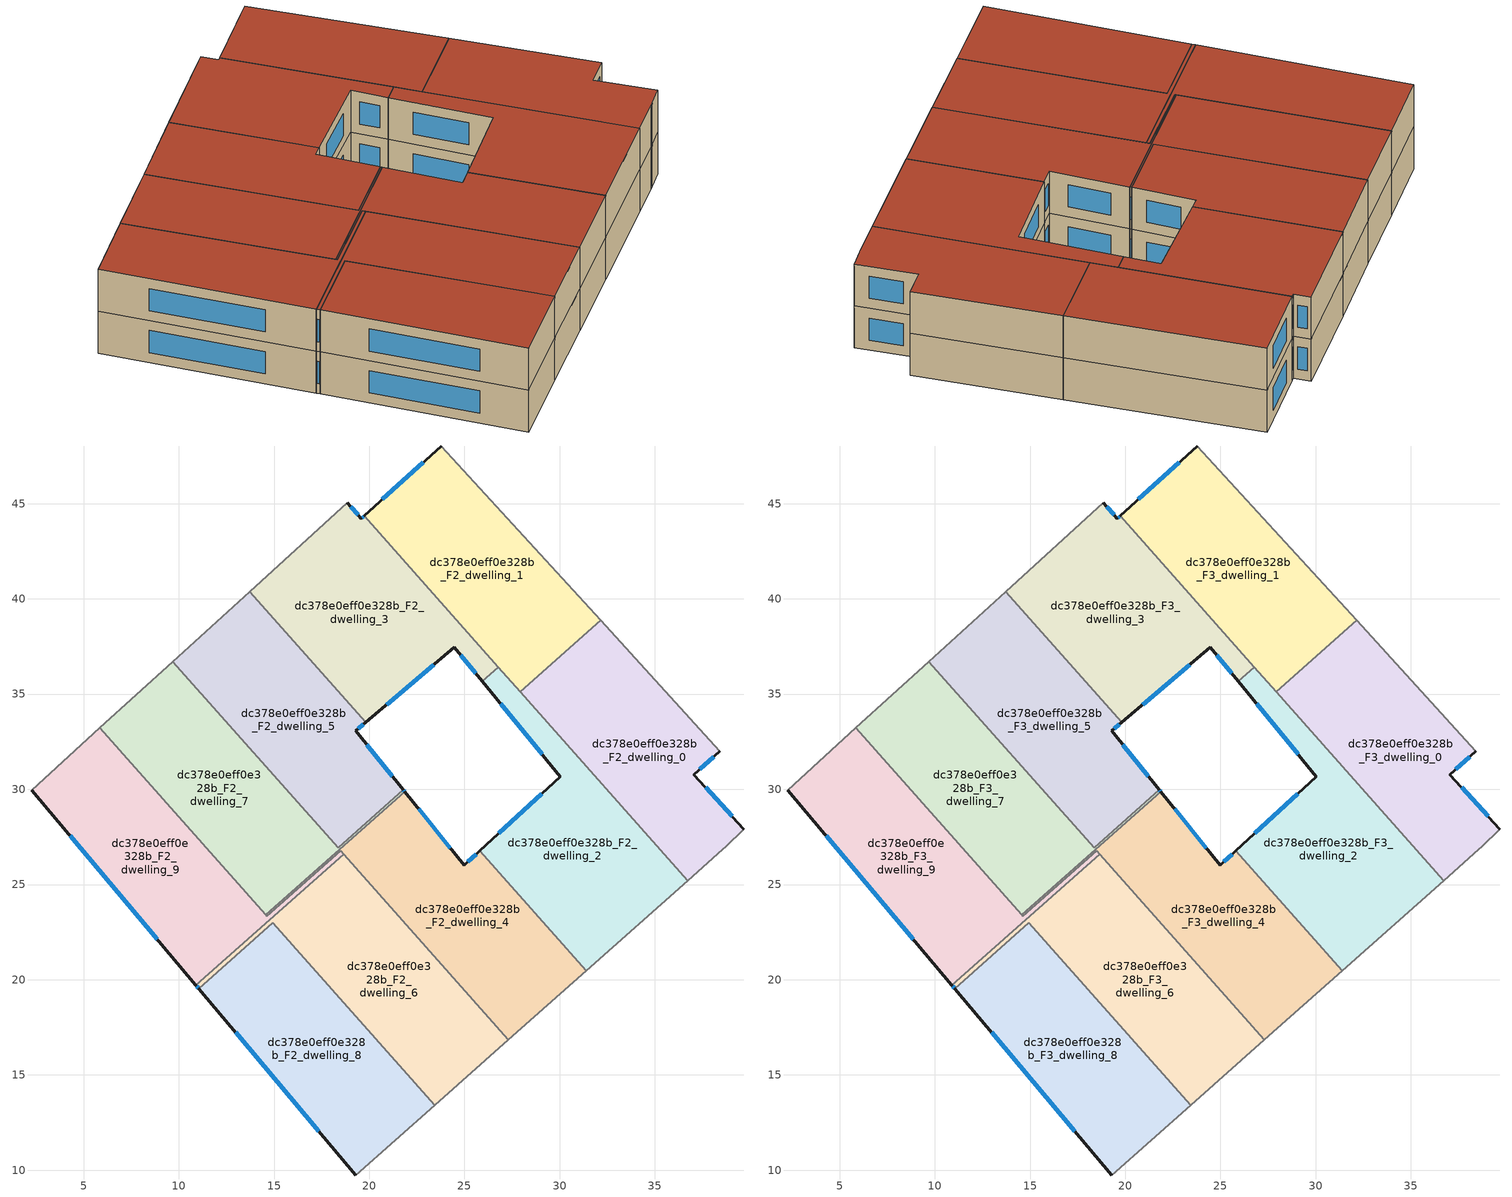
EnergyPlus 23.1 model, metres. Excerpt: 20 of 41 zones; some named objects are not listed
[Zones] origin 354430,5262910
dc378e0eff0e328b_F2_dwelling_0
 floor to dc378e0eff0e328b_F1_dwelling_0 (EU_floor_Construction): 38.4,32.01 37.04,30.78 39.68,27.9 38.73,26.99 38.57,26.84 36.73,25.21 27.93,35.13 32.15,38.87 z6
 wall outside (EU_wall_Construction): 39.68,27.9 37.04,30.78 38.4,32.01 z6:9
 wall adiabatic (EU_wall_Construction): 36.73,25.21 38.57,26.84 38.73,26.99 39.68,27.9 / 38.4,32.01 32.15,38.87 z6:9
 wall to dc378e0eff0e328b_F2_dwelling_1 (EU_wall_Construction): 32.15,38.87 27.93,35.13 z6:9
 wall to dc378e0eff0e328b_F2_dwelling_2 (EU_wall_Construction): 27.93,35.13 36.73,25.21 z6:9
 window (EU_Window_Construction): 37.36,31.06 38.08,31.72 / 39.06,28.57 37.66,30.1 z6.7:8.3
dc378e0eff0e328b_F2_dwelling_1
 floor to dc378e0eff0e328b_F1_dwelling_1 (EU_floor_Construction): 23.78,48.03 32.15,38.87 27.93,35.13 19.74,44.36 z6
 wall outside (EU_wall_Construction): 23.78,48.03 19.74,44.36 z6:9
 wall adiabatic (EU_wall_Construction): 32.15,38.87 23.78,48.03 z6:9
 wall to dc378e0eff0e328b_F2_dwelling_3 (EU_wall_Construction): 19.74,44.36 26.78,36.42 z6:9
 wall to dc378e0eff0e328b_F2_dwelling_2 (EU_wall_Construction): 26.79,36.42 27.93,35.13 z6:9
 window (EU_Window_Construction): 22.83,47.17 20.69,45.22 z6.7:8.3
dc378e0eff0e328b_F2_dwelling_2
 floor to dc378e0eff0e328b_F1_dwelling_2 (EU_floor_Construction): 30.04,30.67 25.94,35.67 26.78,36.42 36.73,25.21 31.39,20.47 25.81,26.76 z6
 wall outside (EU_wall_Construction): 25.94,35.67 30.04,30.67 25.81,26.76 z6:9
 wall to dc378e0eff0e328b_F2_dwelling_4 (EU_wall_Construction): 25.81,26.76 31.39,20.47 z6:9
 wall to dc378e0eff0e328b_F2_dwelling_3 (EU_wall_Construction): 26.78,36.42 25.94,35.67 z6:9
 wall adiabatic (EU_wall_Construction): 31.39,20.47 36.73,25.21 z6:9
 window (EU_Window_Construction): 29.05,29.75 26.81,27.68 / 26.9,34.5 29.08,31.85 z6.7:8.3
dc378e0eff0e328b_F2_dwelling_3
 floor to dc378e0eff0e328b_F1_dwelling_3 (EU_floor_Construction): 19.74,44.36 26.78,36.42 25.94,35.67 24.47,37.47 19.82,33.52 13.73,40.38 18.85,45.04 19.59,44.22 z6
 wall outside (EU_wall_Construction): 19.74,44.36 19.59,44.22 18.85,45.04 / 19.82,33.52 24.47,37.47 25.94,35.67 z6:9
 wall to dc378e0eff0e328b_F2_dwelling_5 (EU_wall_Construction): 13.73,40.38 19.82,33.52 z6:9
 wall adiabatic (EU_wall_Construction): 18.85,45.04 13.73,40.38 z6:9
 window (EU_Window_Construction): 19.41,44.41 19.02,44.85 / 19.71,44.33 19.63,44.25 / 24.81,37.05 25.6,36.1 / 20.91,34.45 23.38,36.54 z6.7:8.3
dc378e0eff0e328b_F2_dwelling_4
 floor to dc378e0eff0e328b_F1_dwelling_4 (EU_floor_Construction): 25.81,26.76 31.39,20.47 27.3,16.84 18.5,26.76 14.63,23.33 14.57,23.4 21.87,29.88 24.99,26 z6
 wall outside (EU_wall_Construction): 25.81,26.76 24.99,26 21.87,29.88 z6:9
 wall adiabatic (EU_wall_Construction): 27.3,16.84 31.39,20.47 z6:9
 wall to dc378e0eff0e328b_F2_dwelling_9 (EU_wall_Construction): 14.57,23.4 14.63,23.33 18.5,26.76 18.65,26.59 z6:9
 wall to dc378e0eff0e328b_F2_dwelling_7 (EU_wall_Construction): 21.87,29.88 14.57,23.4 z6:9
 wall to dc378e0eff0e328b_F2_dwelling_6 (EU_wall_Construction): 18.65,26.59 27.3,16.84 z6:9
 window (EU_Window_Construction): 24.26,26.91 22.6,28.97 / 25.62,26.58 25.18,26.18 z6.7:8.3
dc378e0eff0e328b_F2_dwelling_5
 floor to dc378e0eff0e328b_F1_dwelling_5 (EU_floor_Construction): 19.82,33.52 19.29,33.07 21.8,29.96 18.36,26.92 9.68,36.7 13.73,40.38 z6
 wall outside (EU_wall_Construction): 21.8,29.96 19.29,33.07 19.82,33.52 z6:9
 wall to dc378e0eff0e328b_F2_dwelling_7 (EU_wall_Construction): 9.68,36.7 18.36,26.92 21.8,29.96 z6:9
 wall adiabatic (EU_wall_Construction): 13.73,40.38 9.68,36.7 z6:9
 window (EU_Window_Construction): 21.21,30.7 19.88,32.34 / 19.41,33.18 19.69,33.42 z6.7:8.3
dc378e0eff0e328b_F2_dwelling_6
 floor to dc378e0eff0e328b_F1_dwelling_6 (EU_floor_Construction): 18.65,26.59 27.3,16.84 23.43,13.41 14.94,22.98 11.05,19.53 10.9,19.71 z6
 wall outside (EU_wall_Construction): 10.9,19.71 11.05,19.53 z6:9
 wall to dc378e0eff0e328b_F2_dwelling_8 (EU_wall_Construction): 11.05,19.53 14.94,22.98 23.43,13.41 z6:9
 wall to dc378e0eff0e328b_F2_dwelling_9 (EU_wall_Construction): 18.65,26.59 10.9,19.71 z6:9
 wall adiabatic (EU_wall_Construction): 23.43,13.41 27.3,16.84 z6:9
 window (EU_Window_Construction): 10.93,19.67 11.01,19.58 z6.7:8.3
dc378e0eff0e328b_F2_dwelling_7
 floor to dc378e0eff0e328b_F1_dwelling_7 (EU_floor_Construction): 21.8,29.96 21.87,29.88 14.57,23.4 5.85,33.22 9.68,36.7 18.36,26.92 z6
 wall outside (EU_wall_Construction): 21.87,29.88 21.8,29.96 z6:9
 wall adiabatic (EU_wall_Construction): 9.68,36.7 5.85,33.22 z6:9
 wall to dc378e0eff0e328b_F2_dwelling_9 (EU_wall_Construction): 5.85,33.22 14.57,23.4 z6:9
 window (EU_Window_Construction): 21.85,29.9 21.81,29.94 z6.7:8.3
dc378e0eff0e328b_F2_dwelling_8
 floor to dc378e0eff0e328b_F1_dwelling_8 (EU_floor_Construction): 14.94,22.98 23.43,13.41 19.3,9.74 11.05,19.53 z6
 wall outside (EU_wall_Construction): 11.05,19.53 19.3,9.74 z6:9
 wall adiabatic (EU_wall_Construction): 19.3,9.74 23.43,13.41 z6:9
 window (EU_Window_Construction): 12.99,17.24 17.36,12.04 z6.7:8.3
dc378e0eff0e328b_F2_dwelling_9
 floor to dc378e0eff0e328b_F1_dwelling_9 (EU_floor_Construction): 18.5,26.76 18.65,26.59 10.9,19.71 2.27,29.96 5.85,33.22 14.63,23.33 z6
 wall outside (EU_wall_Construction): 2.27,29.96 10.9,19.71 z6:9
 wall adiabatic (EU_wall_Construction): 5.85,33.22 2.27,29.96 z6:9
 window (EU_Window_Construction): 4.29,27.55 8.87,22.12 z6.7:8.3
dc378e0eff0e328b_F3_dwelling_0
 floor to dc378e0eff0e328b_F2_dwelling_0 (EU_floor_Construction): 38.4,32.01 37.04,30.78 39.68,27.9 38.73,26.99 38.57,26.84 36.73,25.21 27.93,35.13 32.15,38.87 z9
 wall outside (EU_wall_Construction): 39.68,27.9 37.04,30.78 38.4,32.01 z9:12
 wall adiabatic (EU_wall_Construction): 36.73,25.21 38.57,26.84 38.73,26.99 39.68,27.9 / 38.4,32.01 32.15,38.87 z9:12
 wall to dc378e0eff0e328b_F3_dwelling_1 (EU_wall_Construction): 32.15,38.87 27.93,35.13 z9:12
 wall to dc378e0eff0e328b_F3_dwelling_2 (EU_wall_Construction): 27.93,35.13 36.73,25.21 z9:12
 window (EU_Window_Construction): 37.36,31.06 38.08,31.72 / 39.06,28.57 37.66,30.1 z9.7:11.3
 roof outside (EU_roof_Construction): 38.57,26.84 38.73,26.99 39.68,27.9 37.04,30.78 38.4,32.01 32.15,38.87 27.93,35.13 36.73,25.21 z12
dc378e0eff0e328b_F3_dwelling_1
 floor to dc378e0eff0e328b_F2_dwelling_1 (EU_floor_Construction): 23.78,48.03 32.15,38.87 27.93,35.13 19.74,44.36 z9
 wall outside (EU_wall_Construction): 23.78,48.03 19.74,44.36 z9:12
 wall adiabatic (EU_wall_Construction): 32.15,38.87 23.78,48.03 z9:12
 wall to dc378e0eff0e328b_F3_dwelling_3 (EU_wall_Construction): 19.74,44.36 26.78,36.42 z9:12
 wall to dc378e0eff0e328b_F3_dwelling_2 (EU_wall_Construction): 26.79,36.42 27.93,35.13 z9:12
 window (EU_Window_Construction): 22.83,47.17 20.69,45.22 z9.7:11.3
 roof outside (EU_roof_Construction): 32.15,38.87 23.78,48.03 19.74,44.36 27.93,35.13 z12
dc378e0eff0e328b_F3_dwelling_2
 floor to dc378e0eff0e328b_F2_dwelling_2 (EU_floor_Construction): 30.04,30.67 25.94,35.67 26.78,36.42 36.73,25.21 31.39,20.47 25.81,26.76 z9
 wall outside (EU_wall_Construction): 25.94,35.67 30.04,30.67 25.81,26.76 z9:12
 wall to dc378e0eff0e328b_F3_dwelling_4 (EU_wall_Construction): 25.81,26.76 31.39,20.47 z9:12
 wall to dc378e0eff0e328b_F3_dwelling_3 (EU_wall_Construction): 26.78,36.42 25.94,35.67 z9:12
 wall adiabatic (EU_wall_Construction): 31.39,20.47 36.73,25.21 z9:12
 window (EU_Window_Construction): 29.05,29.75 26.81,27.68 / 26.9,34.5 29.08,31.85 z9.7:11.3
 roof outside (EU_roof_Construction): 36.73,25.21 26.78,36.42 25.94,35.67 30.04,30.67 25.81,26.76 31.39,20.47 z12
dc378e0eff0e328b_F3_dwelling_3
 floor to dc378e0eff0e328b_F2_dwelling_3 (EU_floor_Construction): 19.74,44.36 26.78,36.42 25.94,35.67 24.47,37.47 19.82,33.52 13.73,40.38 18.85,45.04 19.59,44.22 z9
 wall outside (EU_wall_Construction): 19.74,44.36 19.59,44.22 18.85,45.04 / 19.82,33.52 24.47,37.47 25.94,35.67 z9:12
 wall to dc378e0eff0e328b_F3_dwelling_5 (EU_wall_Construction): 13.73,40.38 19.82,33.52 z9:12
 wall adiabatic (EU_wall_Construction): 18.85,45.04 13.73,40.38 z9:12
 window (EU_Window_Construction): 19.41,44.41 19.02,44.85 / 19.71,44.33 19.63,44.25 / 24.81,37.05 25.6,36.1 / 20.91,34.45 23.38,36.54 z9.7:11.3
 roof outside (EU_roof_Construction): 25.94,35.67 26.78,36.42 19.74,44.36 19.59,44.22 18.85,45.04 13.73,40.38 19.82,33.52 24.47,37.47 z12
dc378e0eff0e328b_F3_dwelling_4
 floor to dc378e0eff0e328b_F2_dwelling_4 (EU_floor_Construction): 25.81,26.76 31.39,20.47 27.3,16.84 18.5,26.76 14.63,23.33 14.57,23.4 21.87,29.88 24.99,26 z9
 wall outside (EU_wall_Construction): 25.81,26.76 24.99,26 21.87,29.88 z9:12
 wall adiabatic (EU_wall_Construction): 27.3,16.84 31.39,20.47 z9:12
 wall to dc378e0eff0e328b_F3_dwelling_9 (EU_wall_Construction): 14.57,23.4 14.63,23.33 18.5,26.76 18.65,26.59 z9:12
 wall to dc378e0eff0e328b_F3_dwelling_7 (EU_wall_Construction): 21.87,29.88 14.57,23.4 z9:12
 wall to dc378e0eff0e328b_F3_dwelling_6 (EU_wall_Construction): 18.65,26.59 27.3,16.84 z9:12
 window (EU_Window_Construction): 24.26,26.91 22.6,28.97 / 25.62,26.58 25.18,26.18 z9.7:11.3
 roof outside (EU_roof_Construction): 31.39,20.47 25.81,26.76 24.99,26 21.87,29.88 14.57,23.4 14.63,23.33 18.5,26.76 27.3,16.84 z12
dc378e0eff0e328b_F3_dwelling_5
 floor to dc378e0eff0e328b_F2_dwelling_5 (EU_floor_Construction): 19.82,33.52 19.29,33.07 21.8,29.96 18.36,26.92 9.68,36.7 13.73,40.38 z9
 wall outside (EU_wall_Construction): 21.8,29.96 19.29,33.07 19.82,33.52 z9:12
 wall to dc378e0eff0e328b_F3_dwelling_7 (EU_wall_Construction): 9.68,36.7 18.36,26.92 21.8,29.96 z9:12
 wall adiabatic (EU_wall_Construction): 13.73,40.38 9.68,36.7 z9:12
 window (EU_Window_Construction): 21.21,30.7 19.88,32.34 / 19.41,33.18 19.69,33.42 z9.7:11.3
 roof outside (EU_roof_Construction): 21.8,29.96 19.29,33.07 19.82,33.52 13.73,40.38 9.68,36.7 18.36,26.92 z12
dc378e0eff0e328b_F3_dwelling_6
 floor to dc378e0eff0e328b_F2_dwelling_6 (EU_floor_Construction): 18.65,26.59 27.3,16.84 23.43,13.41 14.94,22.98 11.05,19.53 10.9,19.71 z9
 wall outside (EU_wall_Construction): 10.9,19.71 11.05,19.53 z9:12
 wall to dc378e0eff0e328b_F3_dwelling_8 (EU_wall_Construction): 11.05,19.53 14.94,22.98 23.43,13.41 z9:12
 wall to dc378e0eff0e328b_F3_dwelling_9 (EU_wall_Construction): 18.65,26.59 10.9,19.71 z9:12
 wall adiabatic (EU_wall_Construction): 23.43,13.41 27.3,16.84 z9:12
 window (EU_Window_Construction): 10.93,19.67 11.01,19.58 z9.7:11.3
 roof outside (EU_roof_Construction): 27.3,16.84 18.65,26.59 10.9,19.71 11.05,19.53 14.94,22.98 23.43,13.41 z12
dc378e0eff0e328b_F3_dwelling_7
 floor to dc378e0eff0e328b_F2_dwelling_7 (EU_floor_Construction): 21.8,29.96 21.87,29.88 14.57,23.4 5.85,33.22 9.68,36.7 18.36,26.92 z9
 wall outside (EU_wall_Construction): 21.87,29.88 21.8,29.96 z9:12
 wall adiabatic (EU_wall_Construction): 9.68,36.7 5.85,33.22 z9:12
 wall to dc378e0eff0e328b_F3_dwelling_9 (EU_wall_Construction): 5.85,33.22 14.57,23.4 z9:12
 window (EU_Window_Construction): 21.85,29.9 21.81,29.94 z9.7:11.3
 roof outside (EU_roof_Construction): 18.36,26.92 9.68,36.7 5.85,33.22 14.57,23.4 21.87,29.88 21.8,29.96 z12
dc378e0eff0e328b_F3_dwelling_8
 floor to dc378e0eff0e328b_F2_dwelling_8 (EU_floor_Construction): 14.94,22.98 23.43,13.41 19.3,9.74 11.05,19.53 z9
 wall outside (EU_wall_Construction): 11.05,19.53 19.3,9.74 z9:12
 wall adiabatic (EU_wall_Construction): 19.3,9.74 23.43,13.41 z9:12
 window (EU_Window_Construction): 12.99,17.24 17.36,12.04 z9.7:11.3
 roof outside (EU_roof_Construction): 23.43,13.41 14.94,22.98 11.05,19.53 19.3,9.74 z12
dc378e0eff0e328b_F3_dwelling_9
 floor to dc378e0eff0e328b_F2_dwelling_9 (EU_floor_Construction): 18.5,26.76 18.65,26.59 10.9,19.71 2.27,29.96 5.85,33.22 14.63,23.33 z9
 wall outside (EU_wall_Construction): 2.27,29.96 10.9,19.71 z9:12
 wall adiabatic (EU_wall_Construction): 5.85,33.22 2.27,29.96 z9:12
 window (EU_Window_Construction): 4.29,27.55 8.87,22.12 z9.7:11.3
 roof outside (EU_roof_Construction): 14.63,23.33 5.85,33.22 2.27,29.96 10.9,19.71 18.65,26.59 18.5,26.76 z12
[Building]
EU S2 Campaign: North Axis=0; Terrain=City; Solar Distribution=FullExterior
[Site:Location]
Budapest.Ferenc.Liszt.Intl.AP: Latitude=47.437; Longitude=19.256; Time Zone=1; Elevation=185
[SizingPeriod:WeatherFileDays]
AnnualSizingPeriod: Begin Month=1; Begin Day of Month=1; End Month=12; End Day of Month=31; Day of Week for Start Day=Monday; Use Weather File Daylight Saving Period=No; Use Weather File Rain and Snow Indicators=No
[MATERIAL]
EU_InternalMass_Material: Roughness=MediumRough; Thickness=0.1; Conductivity=1; Density=1800; Specific Heat=900; Thermal Absorptance=0.9; Solar Absorptance=0.7; Visible Absorptance=0.7
[MATERIAL:NOMASS] Roughness=MediumRough; Thermal Absorptance=0.9; Solar Absorptance=0.7; Visible Absorptance=0.7
Name | Thermal Resistance
EU_wall_NoMass | 0.832559
EU_roof_NoMass | 1.39638
EU_floor_NoMass | 0.872794
[WINDOWMATERIAL:SIMPLEGLAZINGSYSTEM]
EU_Window_SimpleGlazing: UFactor=2.79869; Solar Heat Gain Coefficient=0.75; Visible Transmittance=0.75
[CONSTRUCTION]
EU_wall_Construction: EU_wall_NoMass
EU_roof_Construction: EU_roof_NoMass
EU_floor_Construction: EU_floor_NoMass
EU_Window_Construction: EU_Window_SimpleGlazing
EU_InternalMass_Construction: EU_InternalMass_Material
[ZONE] Type=1; Multiplier=1; Ceiling Height=autocalculate; Floor Area=autocalculate; Part of Total Floor Area=Yes
Name | Volume
dc378e0eff0e328b_F2_dwelling_0; dc378e0eff0e328b_F3_dwelling_0 | 205.783
dc378e0eff0e328b_F2_dwelling_1; dc378e0eff0e328b_F3_dwelling_1; dc378e0eff0e328b_F2_dwelling_4; dc378e0eff0e328b_F3_dwelling_4; dc378e0eff0e328b_F2_dwelling_8; dc378e0eff0e328b_F3_dwelling_8 | 205.806
dc378e0eff0e328b_F2_dwelling_2; dc378e0eff0e328b_F3_dwelling_2 | 205.8
dc378e0eff0e328b_F2_dwelling_3; dc378e0eff0e328b_F3_dwelling_3; dc378e0eff0e328b_F2_dwelling_5; dc378e0eff0e328b_F3_dwelling_5 | 205.794
dc378e0eff0e328b_F2_dwelling_6; dc378e0eff0e328b_F3_dwelling_6 | 205.792
dc378e0eff0e328b_F2_dwelling_7; dc378e0eff0e328b_F3_dwelling_7 | 205.808
dc378e0eff0e328b_F2_dwelling_9; dc378e0eff0e328b_F3_dwelling_9 | 205.803
[INTERNALMASS] Construction=EU_InternalMass_Construction
Name | Zone or ZoneList | Surface Area
dc378e0eff0e328b_F2_dwelling_0_EU_InternalMass | dc378e0eff0e328b_F2_dwelling_0 | 68.5947
dc378e0eff0e328b_F2_dwelling_1_EU_InternalMass | dc378e0eff0e328b_F2_dwelling_1 | 68.601
dc378e0eff0e328b_F2_dwelling_2_EU_InternalMass | dc378e0eff0e328b_F2_dwelling_2 | 68.5993
dc378e0eff0e328b_F2_dwelling_3_EU_InternalMass | dc378e0eff0e328b_F2_dwelling_3 | 68.5982
dc378e0eff0e328b_F2_dwelling_4_EU_InternalMass | dc378e0eff0e328b_F2_dwelling_4 | 68.6031
dc378e0eff0e328b_F2_dwelling_5_EU_InternalMass | dc378e0eff0e328b_F2_dwelling_5 | 68.5986
dc378e0eff0e328b_F2_dwelling_6_EU_InternalMass | dc378e0eff0e328b_F2_dwelling_6 | 68.5973
dc378e0eff0e328b_F2_dwelling_7_EU_InternalMass | dc378e0eff0e328b_F2_dwelling_7 | 68.6027
dc378e0eff0e328b_F2_dwelling_8_EU_InternalMass | dc378e0eff0e328b_F2_dwelling_8 | 68.6023
dc378e0eff0e328b_F2_dwelling_9_EU_InternalMass | dc378e0eff0e328b_F2_dwelling_9 | 68.6005
dc378e0eff0e328b_F3_dwelling_0_EU_InternalMass | dc378e0eff0e328b_F3_dwelling_0 | 68.5947
dc378e0eff0e328b_F3_dwelling_1_EU_InternalMass | dc378e0eff0e328b_F3_dwelling_1 | 68.601
dc378e0eff0e328b_F3_dwelling_2_EU_InternalMass | dc378e0eff0e328b_F3_dwelling_2 | 68.5993
dc378e0eff0e328b_F3_dwelling_3_EU_InternalMass | dc378e0eff0e328b_F3_dwelling_3 | 68.5982
dc378e0eff0e328b_F3_dwelling_4_EU_InternalMass | dc378e0eff0e328b_F3_dwelling_4 | 68.6031
dc378e0eff0e328b_F3_dwelling_5_EU_InternalMass | dc378e0eff0e328b_F3_dwelling_5 | 68.5986
dc378e0eff0e328b_F3_dwelling_6_EU_InternalMass | dc378e0eff0e328b_F3_dwelling_6 | 68.5973
dc378e0eff0e328b_F3_dwelling_7_EU_InternalMass | dc378e0eff0e328b_F3_dwelling_7 | 68.6027
dc378e0eff0e328b_F3_dwelling_8_EU_InternalMass | dc378e0eff0e328b_F3_dwelling_8 | 68.6023
dc378e0eff0e328b_F3_dwelling_9_EU_InternalMass | dc378e0eff0e328b_F3_dwelling_9 | 68.6005
[OTHEREQUIPMENT] Fuel Type=Electricity; Design Level Calculation Method=Watts/Area; Power per Zone Floor Area=1; Fraction Latent=0; Fraction Radiant=0; Fraction Lost=0; Carbon Dioxide Generation Rate=0; EndUse Subcategory=EU_Step8_InternalGains
Name | Zone or ZoneList or Space or SpaceList | Schedule
EU_Step8_InternalGain_dc378e0eff0e328b_F2_dwelling_0_f000 | dc378e0eff0e328b_F2_dwelling_0 | EU_Step8_GainSchedule_dc378e0eff0e328b_F2_dwelling_0_f000
EU_Step8_InternalGain_dc378e0eff0e328b_F2_dwelling_1_f000 | dc378e0eff0e328b_F2_dwelling_1 | EU_Step8_GainSchedule_dc378e0eff0e328b_F2_dwelling_1_f000
EU_Step8_InternalGain_dc378e0eff0e328b_F2_dwelling_2_f000 | dc378e0eff0e328b_F2_dwelling_2 | EU_Step8_GainSchedule_dc378e0eff0e328b_F2_dwelling_2_f000
EU_Step8_InternalGain_dc378e0eff0e328b_F2_dwelling_3_f000 | dc378e0eff0e328b_F2_dwelling_3 | EU_Step8_GainSchedule_dc378e0eff0e328b_F2_dwelling_3_f000
EU_Step8_InternalGain_dc378e0eff0e328b_F2_dwelling_4_f000 | dc378e0eff0e328b_F2_dwelling_4 | EU_Step8_GainSchedule_dc378e0eff0e328b_F2_dwelling_4_f000
EU_Step8_InternalGain_dc378e0eff0e328b_F2_dwelling_5_f000 | dc378e0eff0e328b_F2_dwelling_5 | EU_Step8_GainSchedule_dc378e0eff0e328b_F2_dwelling_5_f000
EU_Step8_InternalGain_dc378e0eff0e328b_F2_dwelling_6_f000 | dc378e0eff0e328b_F2_dwelling_6 | EU_Step8_GainSchedule_dc378e0eff0e328b_F2_dwelling_6_f000
EU_Step8_InternalGain_dc378e0eff0e328b_F2_dwelling_7_f000 | dc378e0eff0e328b_F2_dwelling_7 | EU_Step8_GainSchedule_dc378e0eff0e328b_F2_dwelling_7_f000
EU_Step8_InternalGain_dc378e0eff0e328b_F2_dwelling_8_f000 | dc378e0eff0e328b_F2_dwelling_8 | EU_Step8_GainSchedule_dc378e0eff0e328b_F2_dwelling_8_f000
EU_Step8_InternalGain_dc378e0eff0e328b_F2_dwelling_9_f000 | dc378e0eff0e328b_F2_dwelling_9 | EU_Step8_GainSchedule_dc378e0eff0e328b_F2_dwelling_9_f000
EU_Step8_InternalGain_dc378e0eff0e328b_F3_dwelling_0_f000 | dc378e0eff0e328b_F3_dwelling_0 | EU_Step8_GainSchedule_dc378e0eff0e328b_F3_dwelling_0_f000
EU_Step8_InternalGain_dc378e0eff0e328b_F3_dwelling_1_f000 | dc378e0eff0e328b_F3_dwelling_1 | EU_Step8_GainSchedule_dc378e0eff0e328b_F3_dwelling_1_f000
EU_Step8_InternalGain_dc378e0eff0e328b_F3_dwelling_2_f000 | dc378e0eff0e328b_F3_dwelling_2 | EU_Step8_GainSchedule_dc378e0eff0e328b_F3_dwelling_2_f000
EU_Step8_InternalGain_dc378e0eff0e328b_F3_dwelling_3_f000 | dc378e0eff0e328b_F3_dwelling_3 | EU_Step8_GainSchedule_dc378e0eff0e328b_F3_dwelling_3_f000
EU_Step8_InternalGain_dc378e0eff0e328b_F3_dwelling_4_f000 | dc378e0eff0e328b_F3_dwelling_4 | EU_Step8_GainSchedule_dc378e0eff0e328b_F3_dwelling_4_f000
EU_Step8_InternalGain_dc378e0eff0e328b_F3_dwelling_5_f000 | dc378e0eff0e328b_F3_dwelling_5 | EU_Step8_GainSchedule_dc378e0eff0e328b_F3_dwelling_5_f000
EU_Step8_InternalGain_dc378e0eff0e328b_F3_dwelling_6_f000 | dc378e0eff0e328b_F3_dwelling_6 | EU_Step8_GainSchedule_dc378e0eff0e328b_F3_dwelling_6_f000
EU_Step8_InternalGain_dc378e0eff0e328b_F3_dwelling_7_f000 | dc378e0eff0e328b_F3_dwelling_7 | EU_Step8_GainSchedule_dc378e0eff0e328b_F3_dwelling_7_f000
EU_Step8_InternalGain_dc378e0eff0e328b_F3_dwelling_8_f000 | dc378e0eff0e328b_F3_dwelling_8 | EU_Step8_GainSchedule_dc378e0eff0e328b_F3_dwelling_8_f000
EU_Step8_InternalGain_dc378e0eff0e328b_F3_dwelling_9_f000 | dc378e0eff0e328b_F3_dwelling_9 | EU_Step8_GainSchedule_dc378e0eff0e328b_F3_dwelling_9_f000
[ZONEVENTILATION:DESIGNFLOWRATE] Schedule=EU_AlwaysOn; Design Flow Rate Calculation Method=AirChanges/Hour; Air Changes per Hour=0.475469; Ventilation Type=Natural; Fan Pressure Rise=0; Fan Total Efficiency=1; Constant Term Coefficient=1; Temperature Term Coefficient=0; Velocity Term Coefficient=0; Velocity Squared Term Coefficient=0; Minimum Indoor Temperature=-100; Maximum Indoor Temperature=100; Delta Temperature=-100; Minimum Outdoor Temperature=-100; Maximum Outdoor Temperature=100; Maximum Wind Speed=40
Name | Zone or ZoneList or Space or SpaceList
EU_ConstantAir_dc378e0eff0e328b_F2_dwelling_0 | dc378e0eff0e328b_F2_dwelling_0
EU_ConstantAir_dc378e0eff0e328b_F2_dwelling_1 | dc378e0eff0e328b_F2_dwelling_1
EU_ConstantAir_dc378e0eff0e328b_F2_dwelling_2 | dc378e0eff0e328b_F2_dwelling_2
EU_ConstantAir_dc378e0eff0e328b_F2_dwelling_3 | dc378e0eff0e328b_F2_dwelling_3
EU_ConstantAir_dc378e0eff0e328b_F2_dwelling_4 | dc378e0eff0e328b_F2_dwelling_4
EU_ConstantAir_dc378e0eff0e328b_F2_dwelling_5 | dc378e0eff0e328b_F2_dwelling_5
EU_ConstantAir_dc378e0eff0e328b_F2_dwelling_6 | dc378e0eff0e328b_F2_dwelling_6
EU_ConstantAir_dc378e0eff0e328b_F2_dwelling_7 | dc378e0eff0e328b_F2_dwelling_7
EU_ConstantAir_dc378e0eff0e328b_F2_dwelling_8 | dc378e0eff0e328b_F2_dwelling_8
EU_ConstantAir_dc378e0eff0e328b_F2_dwelling_9 | dc378e0eff0e328b_F2_dwelling_9
EU_ConstantAir_dc378e0eff0e328b_F3_dwelling_0 | dc378e0eff0e328b_F3_dwelling_0
EU_ConstantAir_dc378e0eff0e328b_F3_dwelling_1 | dc378e0eff0e328b_F3_dwelling_1
EU_ConstantAir_dc378e0eff0e328b_F3_dwelling_2 | dc378e0eff0e328b_F3_dwelling_2
EU_ConstantAir_dc378e0eff0e328b_F3_dwelling_3 | dc378e0eff0e328b_F3_dwelling_3
EU_ConstantAir_dc378e0eff0e328b_F3_dwelling_4 | dc378e0eff0e328b_F3_dwelling_4
EU_ConstantAir_dc378e0eff0e328b_F3_dwelling_5 | dc378e0eff0e328b_F3_dwelling_5
EU_ConstantAir_dc378e0eff0e328b_F3_dwelling_6 | dc378e0eff0e328b_F3_dwelling_6
EU_ConstantAir_dc378e0eff0e328b_F3_dwelling_7 | dc378e0eff0e328b_F3_dwelling_7
EU_ConstantAir_dc378e0eff0e328b_F3_dwelling_8 | dc378e0eff0e328b_F3_dwelling_8
EU_ConstantAir_dc378e0eff0e328b_F3_dwelling_9 | dc378e0eff0e328b_F3_dwelling_9
[HVACTEMPLATE:ZONE:IDEALLOADSAIRSYSTEM] System Availability Schedule=EU_AlwaysOn; Maximum Heating Supply Air Temperature=50; Minimum Cooling Supply Air Temperature=13; Maximum Heating Supply Air Humidity Ratio=0.0156; Minimum Cooling Supply Air Humidity Ratio=0.0077; Heating Limit=NoLimit; Cooling Limit=NoLimit; Heating Availability Schedule=EU_AlwaysOn; Cooling Availability Schedule=EU_CoolingOff; Dehumidification Control Type=ConstantSensibleHeatRatio; Cooling Sensible Heat Ratio=0.7; Dehumidification Setpoint=60; Humidification Control Type=None; Humidification Setpoint=30; Outdoor Air Method=None; Outdoor Air Flow Rate per Person=0.00944; Outdoor Air Flow Rate per Zone Floor Area=0; Outdoor Air Flow Rate per Zone=0; Demand Controlled Ventilation Type=None; Outdoor Air Economizer Type=NoEconomizer; Heat Recovery Type=None; Sensible Heat Recovery Effectiveness=0.7; Latent Heat Recovery Effectiveness=0.65
Name | Template Thermostat
dc378e0eff0e328b_F2_dwelling_0 | EU_HeatOnly_dc378e0eff0e328b_F2_dwelling_0
dc378e0eff0e328b_F2_dwelling_1 | EU_HeatOnly_dc378e0eff0e328b_F2_dwelling_1
dc378e0eff0e328b_F2_dwelling_2 | EU_HeatOnly_dc378e0eff0e328b_F2_dwelling_2
dc378e0eff0e328b_F2_dwelling_3 | EU_HeatOnly_dc378e0eff0e328b_F2_dwelling_3
dc378e0eff0e328b_F2_dwelling_4 | EU_HeatOnly_dc378e0eff0e328b_F2_dwelling_4
dc378e0eff0e328b_F2_dwelling_5 | EU_HeatOnly_dc378e0eff0e328b_F2_dwelling_5
dc378e0eff0e328b_F2_dwelling_6 | EU_HeatOnly_dc378e0eff0e328b_F2_dwelling_6
dc378e0eff0e328b_F2_dwelling_7 | EU_HeatOnly_dc378e0eff0e328b_F2_dwelling_7
dc378e0eff0e328b_F2_dwelling_8 | EU_HeatOnly_dc378e0eff0e328b_F2_dwelling_8
dc378e0eff0e328b_F2_dwelling_9 | EU_HeatOnly_dc378e0eff0e328b_F2_dwelling_9
dc378e0eff0e328b_F3_dwelling_0 | EU_HeatOnly_dc378e0eff0e328b_F3_dwelling_0
dc378e0eff0e328b_F3_dwelling_1 | EU_HeatOnly_dc378e0eff0e328b_F3_dwelling_1
dc378e0eff0e328b_F3_dwelling_2 | EU_HeatOnly_dc378e0eff0e328b_F3_dwelling_2
dc378e0eff0e328b_F3_dwelling_3 | EU_HeatOnly_dc378e0eff0e328b_F3_dwelling_3
dc378e0eff0e328b_F3_dwelling_4 | EU_HeatOnly_dc378e0eff0e328b_F3_dwelling_4
dc378e0eff0e328b_F3_dwelling_5 | EU_HeatOnly_dc378e0eff0e328b_F3_dwelling_5
dc378e0eff0e328b_F3_dwelling_6 | EU_HeatOnly_dc378e0eff0e328b_F3_dwelling_6
dc378e0eff0e328b_F3_dwelling_7 | EU_HeatOnly_dc378e0eff0e328b_F3_dwelling_7
dc378e0eff0e328b_F3_dwelling_8 | EU_HeatOnly_dc378e0eff0e328b_F3_dwelling_8
dc378e0eff0e328b_F3_dwelling_9 | EU_HeatOnly_dc378e0eff0e328b_F3_dwelling_9
[SIZING:ZONE] Zone Cooling Design Supply Air Temperature Input Method=SupplyAirTemperature; Zone Cooling Design Supply Air Temperature=13; Zone Heating Design Supply Air Temperature Input Method=SupplyAirTemperature; Zone Heating Design Supply Air Temperature=50; Zone Cooling Design Supply Air Humidity Ratio=0.008; Zone Heating Design Supply Air Humidity Ratio=0.008; Cooling Design Air Flow Method=DesignDay; Cooling Design Air Flow Rate=0; Cooling Minimum Air Flow per Zone Floor Area=0.000762; Cooling Minimum Air Flow=0; Cooling Minimum Air Flow Fraction=0.2; Heating Design Air Flow Method=DesignDay; Heating Design Air Flow Rate=0; Heating Maximum Air Flow per Zone Floor Area=0.002032; Heating Maximum Air Flow=0.141576; Heating Maximum Air Flow Fraction=0.3; Account for Dedicated Outdoor Air System=No; Dedicated Outdoor Air System Control Strategy=NeutralSupplyAir; Dedicated Outdoor Air Low Setpoint Temperature for Design=autosize; Dedicated Outdoor Air High Setpoint Temperature for Design=autosize; Zone Load Sizing Method=Sensible Load Only No Latent Load; Zone Latent Cooling Design Supply Air Humidity Ratio Input Method=HumidityRatioDifference; Zone Cooling Design Supply Air Humidity Ratio Difference=0.005; Zone Latent Heating Design Supply Air Humidity Ratio Input Method=HumidityRatioDifference; Zone Humidification Design Supply Air Humidity Ratio Difference=0.005
dc378e0eff0e328b_F2_dwelling_0; dc378e0eff0e328b_F2_dwelling_1; dc378e0eff0e328b_F2_dwelling_2; dc378e0eff0e328b_F2_dwelling_3; dc378e0eff0e328b_F2_dwelling_4; dc378e0eff0e328b_F2_dwelling_5; dc378e0eff0e328b_F2_dwelling_6; dc378e0eff0e328b_F2_dwelling_7; dc378e0eff0e328b_F2_dwelling_8; dc378e0eff0e328b_F2_dwelling_9; dc378e0eff0e328b_F3_dwelling_0; dc378e0eff0e328b_F3_dwelling_1; dc378e0eff0e328b_F3_dwelling_2; dc378e0eff0e328b_F3_dwelling_3; dc378e0eff0e328b_F3_dwelling_4; dc378e0eff0e328b_F3_dwelling_5; dc378e0eff0e328b_F3_dwelling_6; dc378e0eff0e328b_F3_dwelling_7; dc378e0eff0e328b_F3_dwelling_8; dc378e0eff0e328b_F3_dwelling_9
[SCHEDULE:CONSTANT]
Name | Hourly Value
EU_AlwaysOn | 1
EU_CoolingOff | 0
[SCHEDULE:FILE] Column Number=1; Rows to Skip at Top=0; Number of Hours of Data=8760; Column Separator=Comma; Interpolate to Timestep=No; Minutes per Item=60; Adjust Schedule for Daylight Savings=Yes
Name | File
EU_Step8_GainSchedule_dc378e0eff0e328b_F2_dwelling_0_f000 | ../../schedules/dc378e0eff0e328b/dc378e0eff0e328b_F2_dwelling_0_f000_gain.csv
EU_Step8_GainSchedule_dc378e0eff0e328b_F2_dwelling_1_f000 | ../../schedules/dc378e0eff0e328b/dc378e0eff0e328b_F2_dwelling_1_f000_gain.csv
EU_Step8_GainSchedule_dc378e0eff0e328b_F2_dwelling_2_f000 | ../../schedules/dc378e0eff0e328b/dc378e0eff0e328b_F2_dwelling_2_f000_gain.csv
EU_Step8_GainSchedule_dc378e0eff0e328b_F2_dwelling_3_f000 | ../../schedules/dc378e0eff0e328b/dc378e0eff0e328b_F2_dwelling_3_f000_gain.csv
EU_Step8_GainSchedule_dc378e0eff0e328b_F2_dwelling_4_f000 | ../../schedules/dc378e0eff0e328b/dc378e0eff0e328b_F2_dwelling_4_f000_gain.csv
EU_Step8_GainSchedule_dc378e0eff0e328b_F2_dwelling_5_f000 | ../../schedules/dc378e0eff0e328b/dc378e0eff0e328b_F2_dwelling_5_f000_gain.csv
EU_Step8_GainSchedule_dc378e0eff0e328b_F2_dwelling_6_f000 | ../../schedules/dc378e0eff0e328b/dc378e0eff0e328b_F2_dwelling_6_f000_gain.csv
EU_Step8_GainSchedule_dc378e0eff0e328b_F2_dwelling_7_f000 | ../../schedules/dc378e0eff0e328b/dc378e0eff0e328b_F2_dwelling_7_f000_gain.csv
EU_Step8_GainSchedule_dc378e0eff0e328b_F2_dwelling_8_f000 | ../../schedules/dc378e0eff0e328b/dc378e0eff0e328b_F2_dwelling_8_f000_gain.csv
EU_Step8_GainSchedule_dc378e0eff0e328b_F2_dwelling_9_f000 | ../../schedules/dc378e0eff0e328b/dc378e0eff0e328b_F2_dwelling_9_f000_gain.csv
EU_Step8_GainSchedule_dc378e0eff0e328b_F3_dwelling_0_f000 | ../../schedules/dc378e0eff0e328b/dc378e0eff0e328b_F3_dwelling_0_f000_gain.csv
EU_Step8_GainSchedule_dc378e0eff0e328b_F3_dwelling_1_f000 | ../../schedules/dc378e0eff0e328b/dc378e0eff0e328b_F3_dwelling_1_f000_gain.csv
EU_Step8_GainSchedule_dc378e0eff0e328b_F3_dwelling_2_f000 | ../../schedules/dc378e0eff0e328b/dc378e0eff0e328b_F3_dwelling_2_f000_gain.csv
EU_Step8_GainSchedule_dc378e0eff0e328b_F3_dwelling_3_f000 | ../../schedules/dc378e0eff0e328b/dc378e0eff0e328b_F3_dwelling_3_f000_gain.csv
EU_Step8_GainSchedule_dc378e0eff0e328b_F3_dwelling_4_f000 | ../../schedules/dc378e0eff0e328b/dc378e0eff0e328b_F3_dwelling_4_f000_gain.csv
EU_Step8_GainSchedule_dc378e0eff0e328b_F3_dwelling_5_f000 | ../../schedules/dc378e0eff0e328b/dc378e0eff0e328b_F3_dwelling_5_f000_gain.csv
EU_Step8_GainSchedule_dc378e0eff0e328b_F3_dwelling_6_f000 | ../../schedules/dc378e0eff0e328b/dc378e0eff0e328b_F3_dwelling_6_f000_gain.csv
EU_Step8_GainSchedule_dc378e0eff0e328b_F3_dwelling_7_f000 | ../../schedules/dc378e0eff0e328b/dc378e0eff0e328b_F3_dwelling_7_f000_gain.csv
EU_Step8_GainSchedule_dc378e0eff0e328b_F3_dwelling_8_f000 | ../../schedules/dc378e0eff0e328b/dc378e0eff0e328b_F3_dwelling_8_f000_gain.csv
EU_Step8_GainSchedule_dc378e0eff0e328b_F3_dwelling_9_f000 | ../../schedules/dc378e0eff0e328b/dc378e0eff0e328b_F3_dwelling_9_f000_gain.csv
